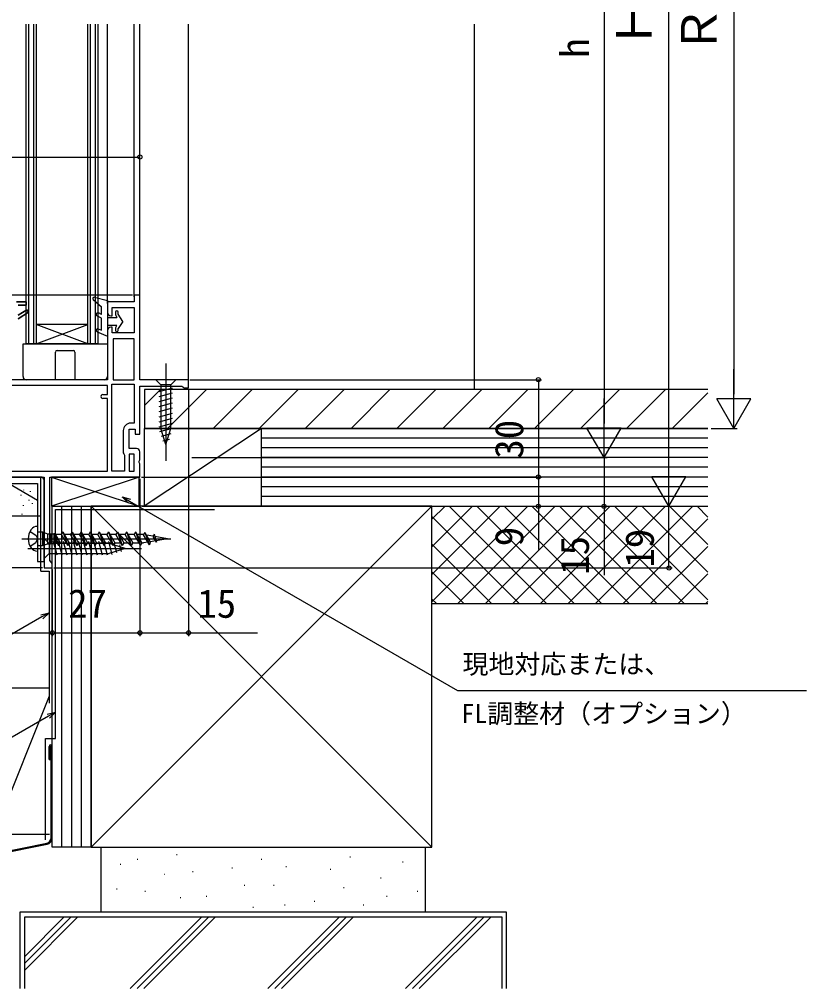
# Model space of a CAD drawing. Units: millimetres, scale not verified. Extents: x -525 to 525, y -785 to 780.
# Drawn here: x -220.1 to 22.4, y -140.2 to 158.4 of the extents above; entities that cross this region are included whole.
import ezdxf
from ezdxf.enums import TextEntityAlignment as Align

# ---------------------------------------------------------------- set-up
doc = ezdxf.new("R2010")
doc.units = ezdxf.units.MM
doc.header["$LTSCALE"] = 4
for name, color, linetype in [('0-2_YKK_11', 7, 'Continuous'), ('0-3_YKK_12', 2, 'Continuous'), ('0-4_YKK_13', 4, 'Continuous'), ('0-6_YKK_D', 6, 'Continuous'), ('0-8_YSS_K', 3, 'Continuous'), ('0-9_YSS_KE', 3, 'Continuous')]:
    doc.layers.add(name, color=color, linetype=linetype)
doc.styles.add('ＭＳ ゴシック', font='')
doc.styles.get('ＭＳ ゴシック').set_extended_font_data('MS Gothic')

msp = doc.modelspace()

# ---------------------------------------------------------------- linework, layer by layer
at = {"layer": '0-2_YKK_11'}
for points in [[(-184, 26.24), (-186.3, 26.24), (-186.3, 32.24), (-184.5, 32.24), (-184.5, 30.64), (-183, 30.64), (-183, 45.438), (-170.092, 45.438), (-169.796, 45.188), (-169.5, 44.938), (-168, 44.938), (-168, 47.438), (-183, 47.438), (-183, 73.438), (-184.8, 73.438), (-184.8, 71.438), (-193, 71.438), (-193, 68.138)], [(-220.5, 70.438), (-218, 70.438), (-218, 71.438), (-221, 71.438), (-218, 71.438), (-218, 70.438), (-220.5, 70.438)], [(-220.5, 66.138), (-217.368, 68.225), (-217.789, 68.903), (-220.5, 67.338)], [(-220.5, 67.338), (-217.789, 68.903), (-217.368, 68.225), (-220.5, 66.138)], [(-192, 67.138), (-191.5, 67.138), (-191.5, 69.638), (-184.8, 69.638), (-184.8, 61.838), (-191.5, 61.838), (-191.5, 63.638), (-192, 63.638)], [(-193, 62.638), (-193, 47.438), (-225.8, 47.438)], [(-194.4, 42.838), (-193, 42.838), (-193, 45.638), (-224.847, 45.638), (-224.353, 42.838), (-222.689, 42.838)], [(-191.6, 19.238), (-191.6, 46.038), (-184.8, 46.038), (-184.8, 34.04), (-185.8, 34.04)], [(-231.6, 19.238), (-193, 19.238), (-193, 41.638), (-194.4, 41.638)], [(-188.1, 31.74), (-188.1, 24.94), (-187.9, 24.54), (-187.7, 24.14), (-187.7, 19.238), (-191.6, 19.238)], [(-274, 17.438), (-212.5, 17.438), (-212.5, -10.562), (-210, -10.562), (-210, -9.216), (-210.35, -8.739), (-210.7, -8.262), (-210.7, 17.438), (-183, 17.438), (-183, 21.516), (-183.188, 21.906), (-183.188, 22.374), (-183, 22.765), (-183, 25.24)]]:
    msp.add_lwpolyline(points, dxfattribs=at)
for points in [[(-184.8, 47.438), (-184.8, 60.038), (-191.2, 60.038), (-191.2, 47.438)], [(-184.8, 19.24), (-184.8, 24.44), (-186.3, 24.44), (-186.3, 19.24)]]:
    msp.add_lwpolyline(points, close=True, dxfattribs=at)
for centre, radius, start, end in [((-192, 68.138), 1, 180.00001, 269.99999), ((-192, 62.638), 1, 90.00001, 179.99999), ((-194.4, 42.238), 0.6, 89.99999, 270.00001), ((-185.8, 31.74), 2.3, 90.00001, 179.99999), ((-184, 25.24), 1, 0.00001, 89.99999)]:
    msp.add_arc(centre, radius, start, end, dxfattribs=at)
at = {"layer": '0-3_YKK_12'}
for p, q in [((-218, 58.438), (-218, 156.933)), ((-217.3, 156.933), (-217.3, 58.438)), ((-215.7, 58.438), (-215.7, 156.933)), ((-215, 156.933), (-215, 58.438)), ((-199, 58.438), (-199, 156.933)), ((-198.3, 156.933), (-198.3, 58.438)), ((-196.7, 58.438), (-196.7, 156.933)), ((-196, 156.933), (-196, 58.438)), ((-193, 70.938), (-193, 156.933)), ((-184.8, 72.938), (-184.8, 156.933)), ((-183, 71.938), (-183, 156.933)), ((-168, 46.938), (-168, 156.933)), ((-199, 58.438), (-215, 64.438)), ((-196, 58.438), (-218, 58.438))]:
    msp.add_line(p, q, dxfattribs=at)
msp.add_lwpolyline([(-215, 58.438), (-199, 64.438), (-215, 64.438)], dxfattribs=at)
at = {"layer": '0-4_YKK_13'}
for p, q in [((-197.367, 72.14), (-194.8, 69.838)), ((-197.004, 72.827), (-193, 71.838)), ((-193, 71.838), (-193, 60.838)), ((-194.8, 67.469), (-194.8, 69.838)), ((-194.8, 67.469), (-195.766, 67.98)), ((-193, 66.638), (-190.071, 66.638)), ((-190.5, 68.238), (-190.5, 67.488)), ((-190.446, 67.288), (-190.071, 66.638)), ((-189.7, 67.604), (-189.7, 68.238)), ((-188.3, 65.388), (-189.7, 67.604)), ((-195.807, 63.099), (-194.8, 62.677)), ((-190.071, 64.138), (-193, 64.138)), ((-190.5, 63.288), (-190.5, 62.538)), ((-190.446, 63.488), (-190.071, 64.138)), ((-188.3, 65.388), (-189.7, 63.172)), ((-189.7, 62.538), (-189.7, 63.172)), ((-196.193, 62.177), (-193, 60.838)), ((-193, 58.438), (-193, 48.438)), ((-209, 47.438), (-209, 55.938)), ((-208.5, 56.438), (-203.5, 56.438)), ((-203, 55.938), (-203, 47.438)), ((-175, 52.438), (-175, 22.438)), ((-209, 47.438), (-218, 47.438)), ((-194, 47.438), (-203, 47.438)), ((-171.9, 47.438), (-178.1, 47.438)), ((-178.1, 47.438), (-176.55, 45.888)), ((-177.1, 43.803), (-172.9, 44.928)), ((-176.55, 45.888), (-176.55, 32.354)), ((-173.45, 45.888), (-176.55, 45.888)), ((-171.9, 47.438), (-173.45, 45.888)), ((-173.45, 32.354), (-173.45, 45.888)), ((-177.1, 42.25), (-172.9, 43.376)), ((-177.1, 40.697), (-172.9, 41.823)), ((-177.1, 39.144), (-172.9, 40.27)), ((-177.1, 37.591), (-172.9, 38.717)), ((-177.1, 36.039), (-172.9, 37.164)), ((-177.1, 34.486), (-172.9, 35.611)), ((-177.1, 32.933), (-172.9, 34.058)), ((-176.841, 31.449), (-172.9, 32.505)), ((-175, 27.438), (-176.55, 32.354)), ((-176.39, 30.017), (-173.354, 30.831)), ((-175, 27.438), (-173.45, 32.354)), ((-175.938, 28.585), (-173.889, 29.134)), ((-213.5, 17.438), (-240, 17.438)), ((-214.5, 10.238), (-223.5, 15.438)), ((-212.5, -8.562), (-212.5, 16.438)), ((-210.2, 17.438), (-183.2, 8.438)), ((-183.2, 17.438), (-210.2, 8.438)), ((-214.5, 2.238), (-214.549, 2.238)), ((-214.5, 2.238), (-214.5, -5.362)), ((-214.2, 0.538), (-213, 0.538)), ((-213, 0.538), (-213, -3.662)), ((-213, 0.538), (-211.489, -0.012)), ((-206.7, 0.538), (-207.165, -0.262)), ((-206.7, 0.538), (-204.749, -2.862)), ((-206.7, 0.538), (-205.214, -3.662)), ((-203.9, 0.538), (-204.365, -0.262)), ((-203.9, 0.538), (-201.949, -2.862)), ((-203.9, 0.538), (-202.414, -3.662)), ((-201.1, 0.538), (-201.565, -0.262)), ((-201.1, 0.538), (-199.149, -2.862)), ((-201.1, 0.538), (-199.614, -3.662)), ((-198.3, 0.538), (-198.765, -0.262)), ((-198.3, 0.538), (-196.349, -2.862)), ((-198.3, 0.538), (-196.814, -3.662)), ((-195.5, 0.538), (-195.965, -0.262)), ((-195.5, 0.538), (-193.549, -2.862)), ((-195.5, 0.538), (-194.014, -3.662)), ((-192.7, 0.538), (-193.165, -0.262)), ((-192.7, 0.538), (-190.749, -2.862)), ((-192.7, 0.538), (-191.214, -3.662)), ((-189.9, 0.538), (-190.365, -0.262)), ((-189.9, 0.538), (-187.949, -2.862)), ((-189.9, 0.538), (-188.414, -3.662)), ((-187.1, 0.538), (-187.565, -0.262)), ((-187.1, 0.538), (-185.149, -2.862)), ((-187.1, 0.538), (-185.614, -3.662)), ((-184.3, 0.538), (-184.765, -0.262)), ((-184.3, 0.538), (-182.349, -2.862)), ((-184.3, 0.538), (-182.814, -3.662)), ((-181.426, 0.328), (-181.844, -0.392)), ((-181.426, 0.328), (-180.014, -3.452)), ((-181.426, 0.328), (-179.805, -2.497)), ((-219.36, -1.562), (-173.496, -1.562)), ((-212.5, -1.462), (-212.5, -7.662)), ((-212.5, -1.462), (-210.95, -3.012)), ((-211.489, -0.012), (-210.5, -0.012)), ((-211.489, -0.012), (-211.489, -3.112)), ((-210.5, -0.012), (-210.5, -3.112)), ((-210.5, -0.012), (-209.5, -0.062)), ((-208.524, -6.662), (-209.649, -2.462)), ((-209.5, -0.062), (-209.5, -3.062)), ((-209.156, -0.062), (-209.5, -0.062)), ((-208.014, -3.662), (-209.5, -1.072)), ((-209.288, -0.062), (-208.014, -3.662)), ((-209.156, -0.062), (-207.549, -2.862)), ((-207.165, -0.262), (-209.041, -0.262)), ((-206.971, -6.662), (-208.096, -2.462)), ((-207.549, -2.862), (-208.014, -3.662)), ((-207.549, -2.862), (-205.673, -2.862)), ((-205.214, -3.662), (-207.165, -0.262)), ((-205.418, -6.662), (-206.543, -2.462)), ((-204.365, -0.262), (-206.241, -0.262)), ((-204.749, -2.862), (-205.214, -3.662)), ((-203.865, -6.662), (-204.99, -2.462)), ((-204.749, -2.862), (-202.873, -2.862)), ((-202.414, -3.662), (-204.365, -0.262)), ((-201.565, -0.262), (-203.441, -0.262)), ((-202.312, -6.662), (-203.437, -2.462)), ((-201.949, -2.862), (-202.414, -3.662)), ((-201.949, -2.862), (-200.073, -2.862)), ((-200.759, -6.662), (-201.884, -2.462)), ((-199.614, -3.662), (-201.565, -0.262)), ((-198.765, -0.262), (-200.641, -0.262)), ((-199.206, -6.662), (-200.331, -2.462)), ((-199.149, -2.862), (-199.614, -3.662)), ((-199.149, -2.862), (-197.273, -2.862)), ((-197.653, -6.662), (-198.779, -2.462)), ((-196.814, -3.662), (-198.765, -0.262)), ((-195.965, -0.262), (-197.841, -0.262)), ((-196.1, -6.662), (-197.226, -2.462)), ((-196.349, -2.862), (-196.814, -3.662)), ((-196.349, -2.862), (-194.473, -2.862)), ((-194.014, -3.662), (-195.965, -0.262)), ((-194.547, -6.662), (-195.673, -2.462)), ((-193.165, -0.262), (-195.041, -0.262)), ((-192.994, -6.662), (-194.12, -2.462)), ((-193.549, -2.862), (-194.014, -3.662)), ((-193.549, -2.862), (-191.673, -2.862)), ((-191.214, -3.662), (-193.165, -0.262)), ((-191.511, -6.403), (-192.567, -2.462)), ((-190.365, -0.262), (-192.241, -0.262)), ((-190.749, -2.862), (-191.214, -3.662)), ((-190.079, -5.951), (-190.892, -2.915)), ((-190.749, -2.862), (-188.873, -2.862)), ((-188.414, -3.662), (-190.365, -0.262)), ((-187.565, -0.262), (-189.441, -0.262)), ((-187.949, -2.862), (-188.414, -3.662)), ((-187.949, -2.862), (-186.073, -2.862)), ((-185.614, -3.662), (-187.565, -0.262)), ((-184.765, -0.262), (-186.641, -0.262)), ((-185.149, -2.862), (-185.614, -3.662)), ((-185.149, -2.862), (-183.273, -2.862)), ((-182.814, -3.662), (-184.765, -0.262)), ((-181.873, -0.262), (-183.841, -0.262)), ((-182.349, -2.862), (-182.814, -3.662)), ((-182.349, -2.862), (-181.873, -2.862)), ((-181.778, -0.278), (-181.873, -0.262)), ((-180.511, -2.622), (-181.873, -2.862)), ((-180.014, -3.452), (-181.844, -0.392)), ((-178.857, -0.794), (-180.999, -0.416)), ((-179.805, -2.497), (-180.014, -3.452)), ((-178.131, -2.202), (-179.805, -2.497)), ((-178.555, -0.152), (-178.909, -0.905)), ((-177.902, -2.584), (-178.909, -0.905)), ((-178.555, -0.152), (-177.902, -2.584)), ((-174.5, -1.562), (-178.359, -0.881)), ((-174.5, -1.562), (-178.01, -2.181)), ((-177.902, -2.584), (-177.882, -2.158)), ((-217.5, -4.562), (-182.5, -4.562)), ((-214.549, -5.362), (-214.5, -5.362)), ((-214.2, -3.662), (-213, -3.662)), ((-213, -3.662), (-211.489, -3.112)), ((-211.489, -3.112), (-210.5, -3.112)), ((-192.416, -3.012), (-210.95, -3.012)), ((-210.95, -3.012), (-210.95, -6.112)), ((-210.5, -3.112), (-209.5, -3.062)), ((-208.358, -3.062), (-209.5, -3.062)), ((-187.5, -4.562), (-192.416, -3.012)), ((-187.5, -4.562), (-192.416, -6.112)), ((-188.647, -5.5), (-189.196, -3.45)), ((-212.5, -7.662), (-210.95, -6.112)), ((-210.95, -6.112), (-192.416, -6.112))]:
    msp.add_line(p, q, dxfattribs=at)
for points in [[(-194.8, 62.677), (-194.8, 66.338), (-196.234, 67.096)], [(-219, 48.438), (-219, 58.438), (-193, 58.438)], [(-244.5, 17.438), (-244.5, 15.438), (-240, 15.438), (-214.5, 15.438), (-214.5, -8.562), (-212.5, -8.562)], [(-216.836, 0.688), (-215.041, -0.417), (-214.432, -1.562)], [(-216.836, -3.812), (-215.041, -2.707), (-214.432, -1.562)]]:
    msp.add_lwpolyline(points, dxfattribs=at)
msp.add_lwpolyline([(-210.2, 17.438), (-210.2, 8.438), (-183.2, 8.438), (-183.2, 17.438)], close=True, dxfattribs=at)
for centre, radius, start, end in [((-197.1, 72.438), 0.4, 76.1348, 228.11337), ((-196, 67.538), 0.5, 62.13522, 242.13522), ((-190.1, 68.238), 0.4, 0, 179.99781), ((-190.1, 67.488), 0.4, 180, 209.9989), ((-196, 62.638), 0.5, 67.25283, 247.25283), ((-190.1, 63.288), 0.4, 149.99841, 180), ((-190.1, 62.538), 0.4, 179.99781, 0), ((-208.5, 55.938), 0.5, 90, 180), ((-203.5, 55.938), 0.5, 0, 90), ((-218, 48.438), 1, 180, 270), ((-194, 48.438), 1, 270, 0), ((-213.5, 16.438), 1, 0, 90), ((-212.6, -1.562), 4.8, 144.31467, 215.68533), ((-214.549, -0.162), 2.4, 90, 144.31467), ((-214.2, 0.838), 0.3, 180, 270), ((-214.549, -2.962), 2.4, 215.68533, 270), ((-214.2, -3.962), 0.3, 90, 180)]:
    msp.add_arc(centre, radius, start, end, dxfattribs=at)
at = {"layer": '0-6_YKK_D'}
for p, q in [((-0.001, 302.938), (-0.001, 42.938)), ((-20.001, 18.938), (-20.001, 297.938)), ((-40.001, 267.938), (-40.001, 33.938)), ((-275, 116.021), (-183, 116.021)), ((-185.3, 73.438), (-296, 73.438)), ((-0.001, 32.438), (-0.001, 50.625)), ((-167.576, 47.438), (-59.226, 47.438)), ((-60.226, 47.438), (-60.226, 17.438)), ((-168, 44.438), (-168, -31.562)), ((-40.001, 23.438), (-40.001, 41.625)), ((-0.001, 32.438), (-5.251, 41.532)), ((5.249, 41.532), (-5.251, 41.532)), ((-0.001, 32.438), (5.249, 41.532)), ((-40.001, 23.438), (-45.251, 32.532)), ((-34.751, 32.532), (-45.251, 32.532)), ((-40.001, 23.438), (-34.751, 32.532)), ((-7.003, 32.438), (0.999, 32.438)), ((-20.001, 8.438), (-20.001, 26.625)), ((-167, 23.438), (-39.001, 23.438)), ((-59.003, 23.435), (-39.001, 23.435)), ((-183, 16.938), (-183, -31.562)), ((-183, 16.938), (-183, -31.562)), ((-182.5, 17.438), (-59.226, 17.438)), ((-182.5, 17.438), (-59.226, 17.438)), ((-20.001, 8.438), (-25.251, 17.532)), ((-14.751, 17.532), (-25.251, 17.532)), ((-20.001, 8.438), (-14.751, 17.532)), ((-182.329, 8.438), (-19.001, 8.438)), ((-182.329, 8.438), (-19.001, 8.438)), ((-182.329, 8.438), (-39.001, 8.438)), ((-182.2, 8.438), (-59.226, 8.438)), ((-20.001, -10.562), (-20.001, 8.438)), ((-213, -10.562), (-296, -10.562)), ((-210, -11.062), (-210, -31.562)), ((-209.5, -10.562), (-19.001, -10.562)), ((-210, -13.062), (-210, -31.562)), ((-275, -30.562), (-210, -30.562)), ((-210, -30.562), (-183, -30.562))]:
    msp.add_line(p, q, dxfattribs=at)
for points in [[(-40.001, 23.435), (-40.001, 8.438), (-40.001, -12.839)], [(-60.226, 17.438), (-60.226, 8.438), (-60.226, -4.93)], [(-186.547, 9.433), (-188.413, 11.3), (-185.863, 10.617)], [(-188.413, 11.3), (-186.205, 10.025), (-85.144, -48.323), (22.425, -48.323)], [(-211, -24.353), (-213.208, -25.628), (-257.518, -51.21), (-347.929, -51.21)], [(-213.55, -25.036), (-211, -24.353), (-212.867, -26.219)], [(-183, -30.562), (-168, -30.562), (-146.723, -30.562)], [(-208.971, -54.956), (-211.18, -56.231), (-255.489, -81.813), (-340.449, -81.813)], [(-211.521, -55.639), (-208.971, -54.956), (-210.838, -56.823)]]:
    msp.add_lwpolyline(points, dxfattribs=at)
for centre in [(-183, 116.021), (-60.226, 47.438), (-60.226, 17.438), (-60.226, 17.438), (-60.226, 8.438), (-40.001, 8.438), (-20.001, -10.562), (-210, -30.562), (-210, -30.562), (-183, -30.562), (-183, -30.562), (-168, -30.562)]:
    msp.add_circle(centre, 0.637, dxfattribs=at)
at = {"layer": '0-8_YSS_K'}
for p, q in [((-80.001, 156.933), (-80.001, 44.438)), ((-181.6, 39.495), (-176.657, 44.438)), ((-174.515, 32.438), (-162.515, 44.438)), ((-160.373, 32.438), (-148.373, 44.438)), ((-146.231, 32.438), (-134.231, 44.438)), ((-132.089, 32.438), (-120.089, 44.438)), ((-117.946, 32.438), (-105.946, 44.438)), ((-103.804, 32.438), (-91.804, 44.438)), ((-89.662, 32.438), (-77.662, 44.438)), ((-75.52, 32.438), (-63.52, 44.438)), ((-61.378, 32.438), (-49.378, 44.438)), ((-47.236, 32.438), (-35.236, 44.438)), ((-33.094, 32.438), (-21.094, 44.438)), ((-18.952, 32.438), (-8.003, 43.387)), ((-145.576, 32.438), (-181.673, 8.438)), ((-8.003, 29.438), (-145.576, 29.438)), ((-8.003, 26.438), (-145.576, 26.438)), ((-8.003, 23.438), (-145.576, 23.438)), ((-8.003, 20.438), (-145.576, 20.438)), ((-8.003, 17.438), (-145.576, 17.438)), ((-218.891, 13.55), (-218.891, 13.35)), ((-216.84, 13.121), (-216.84, 12.921)), ((-8.003, 14.438), (-145.576, 14.438)), ((-219.658, 11.915), (-219.658, 11.715)), ((-217.173, 10.45), (-217.173, 10.25)), ((-216.217, 9.357), (-216.217, 9.157)), ((-8.003, 11.438), (-145.576, 11.438)), ((-219.344, 6.083), (-219.344, 5.883)), ((-219.01, 8.754), (-219.01, 8.554)), ((-210, 8.438), (-198, 8.438)), ((-210, -96.562), (-210, 8.438)), ((-210, 1.438), (-210, 8.438)), ((-207, -96.562), (-207, 8.438)), ((-204, -96.562), (-204, 8.438)), ((-201, -96.562), (-201, 8.438)), ((-198, 8.438), (-93, -96.562)), ((-198, -96.562), (-198, 8.438)), ((-198, -96.562), (-93, 8.438)), ((-93, 8.438), (-8.003, 8.438)), ((-93, 4.412), (-88.974, 8.438)), ((-93, -4.073), (-80.489, 8.438)), ((-93, -12.558), (-72.003, 8.438)), ((-93, -21.044), (-63.518, 8.438)), ((-57.702, -21.562), (-87.702, 8.438)), ((-85.033, -21.562), (-55.033, 8.438)), ((-49.217, -21.562), (-79.217, 8.438)), ((-76.547, -21.562), (-46.547, 8.438)), ((-40.731, -21.562), (-70.731, 8.438)), ((-68.062, -21.562), (-38.062, 8.438)), ((-32.246, -21.562), (-62.246, 8.438)), ((-59.577, -21.562), (-29.577, 8.438)), ((-23.761, -21.562), (-53.761, 8.438)), ((-51.092, -21.562), (-21.092, 8.438)), ((-15.275, -21.562), (-45.275, 8.438)), ((-42.606, -21.562), (-12.606, 8.438)), ((-8.003, -20.349), (-36.79, 8.438)), ((-8.003, -11.864), (-28.305, 8.438)), ((-8.003, -3.379), (-19.82, 8.438)), ((-8.003, 5.107), (-11.334, 8.438)), ((-213.5, 5.438), (-227, 5.438)), ((-66.187, -21.562), (-93, 5.251)), ((-34.121, -21.562), (-8.003, 4.557)), ((-74.672, -21.562), (-93, -3.234)), ((-25.636, -21.562), (-8.003, -3.929)), ((-83.158, -21.562), (-93, -11.719)), ((-17.151, -21.562), (-8.003, -12.414)), ((-91.643, -21.562), (-93, -20.205)), ((-8.665, -21.562), (-8.003, -20.899)), ((-93, -21.562), (-8.003, -21.562)), ((-211, -50.062), (-228, -92.562)), ((-198, -96.562), (-210, -96.562)), ((-183.788, -100.315), (-183.588, -100.315)), ((-171.682, -98.802), (-171.482, -98.802)), ((-145.58, -100.315), (-145.38, -100.315)), ((-118.343, -99.559), (-118.143, -99.559)), ((-102.077, -101.072), (-101.877, -101.072)), ((-189.084, -101.829), (-188.884, -101.829)), ((-166.765, -104.098), (-166.565, -104.098)), ((-154.659, -102.963), (-154.459, -102.963)), ((-138.014, -102.585), (-137.814, -102.585)), ((-124.396, -103.342), (-124.196, -103.342)), ((-175.465, -104.855), (-175.265, -104.855)), ((-108.886, -105.99), (-108.686, -105.99)), ((-190.219, -109.394), (-190.019, -109.394)), ((-181.518, -110.151), (-181.318, -110.151)), ((-150.876, -108.26), (-150.676, -108.26)), ((-141.797, -108.26), (-141.597, -108.26)), ((-120.235, -109.016), (-120.035, -109.016)), ((-97.537, -110.151), (-97.337, -110.151)), ((-170.548, -112.042), (-170.348, -112.042)), ((-162.603, -111.664), (-162.403, -111.664)), ((-129.314, -113.177), (-129.114, -113.177)), ((-106.995, -111.664), (-106.795, -111.664)), ((-148.228, -115.069), (-148.028, -115.069)), ((-138.393, -114.312), (-138.193, -114.312)), ((-114.182, -114.312), (-113.982, -114.312)), ((-218.498, -140.163), (-218.498, -118.062)), ((-218.498, -118.062), (-71.498, -118.062)), ((-218.498, -134.477), (-202.083, -118.062)), ((-218.498, -132.356), (-204.204, -118.062)), ((-218.498, -130.235), (-206.325, -118.062)), ((-186, -140.163), (-163.899, -118.062)), ((-183.879, -140.163), (-161.778, -118.062)), ((-181.757, -140.163), (-159.656, -118.062)), ((-121.473, -118.062), (-143.574, -140.163)), ((-141.452, -140.163), (-119.351, -118.062)), ((-117.23, -118.062), (-139.331, -140.163)), ((-101.147, -140.163), (-79.046, -118.062)), ((-99.026, -140.163), (-76.925, -118.062)), ((-96.905, -140.163), (-74.804, -118.062)), ((-71.498, -118.062), (-71.498, -140.163))]:
    msp.add_line(p, q, dxfattribs=at)
msp.add_lwpolyline([(-181.673, 8.438), (-145.576, 8.438), (-145.576, 32.438), (-181.673, 32.438)], close=True, dxfattribs=at)
msp.add_lwpolyline([(-211, -47.562), (-228, -47.562), (-228, -92.562), (-210.8, -92.562)], dxfattribs=at)
at = {"layer": '0-9_YSS_KE'}
for p, q in [((-8.003, 44.438), (-181.6, 44.438)), ((-8.003, 32.438), (-145.576, 32.438)), ((-145.576, 8.438), (-145.576, 32.438)), ((-213.5, -11.559), (-213.5, 17.438)), ((-209, 7.438), (-160, 7.438)), ((-208.967, -63.062), (-209, 7.438)), ((-145.576, 8.438), (-8.003, 8.438)), ((-93, -96.562), (-93, 8.438)), ((-212.098, -94.277), (-212.067, -63.062)), ((-212.067, -63.062), (-208.967, -63.062)), ((-211, -69.561), (-211, -65.561)), ((-210.35, -93.713), (-210.35, -65.561)), ((-210, -93.713), (-210, -65.561)), ((-258.399, -104.837), (-211.671, -95.33)), ((-258.329, -105.18), (-211.601, -95.673)), ((-198, -96.562), (-93, -96.562)), ((-195, -96.562), (-195, -116.562)), ((-195, -96.562), (-95, -96.562)), ((-95, -116.562), (-95, -96.562)), ((-219.998, -116.562), (-219.998, -140.163)), ((-95, -116.562), (-195, -116.562))]:
    msp.add_line(p, q, dxfattribs=at)
for points in [[(-181.6, 44.438), (-181.6, 32.438), (-8.003, 32.438)], [(-93, 8.438), (-198, 8.438), (-198, -96.562)], [(-213.5, -11.559), (-211, -11.559), (-211, -52.261)], [(-211, -69.561), (-210.65, -69.561), (-210.65, -65.561)], [(-69.998, -140.163), (-69.998, -116.562), (-219.998, -116.562)]]:
    msp.add_lwpolyline(points, dxfattribs=at)
for centre, radius, start, end in [((-210.5, -65.561), 0.5, 0, 180), ((-210.5, -65.561), 0.15, 0, 180), ((-212, -93.713), 1.65, 281.5, 0), ((-212, -93.713), 2, 281.5, 0)]:
    msp.add_arc(centre, radius, start, end, dxfattribs=at)

# ---------------------------------------------------------------- texts
at = {"layer": '0-6_YKK_D', "style": 'ＭＳ ゴシック'}
for s, height, p in [('ＲＯＨ', 11, (-2.001, 147.626)), ('Ｈ', 11, (-22.001, 150.086)), ('h', 8.798, (-42.001, 146.575)), ('30', 8.798, (-62.226, 23.102)), ('9', 8.798, (-62.226, -3.884)), ('19', 8.798, (-22.001, -10.472)), ('15', 8.798, (-42.001, -12.68))]:
    msp.add_text(s, height=height, rotation=90, dxfattribs=at).set_placement(p, align=Align.BOTTOM_LEFT)
for s, height, p in [('27', 8.798, (-205.125, -28.562)), ('15', 8.798, (-165.291, -28.562)), ('現地対応または、', 5.865, (-83.598, -44.884)), ('FL調整材（オプション）', 5.865, (-83.962, -60.126))]:
    msp.add_text(s, height=height, dxfattribs=at).set_placement(p, align=Align.BOTTOM_LEFT)

doc.saveas('drawing.dxf')
